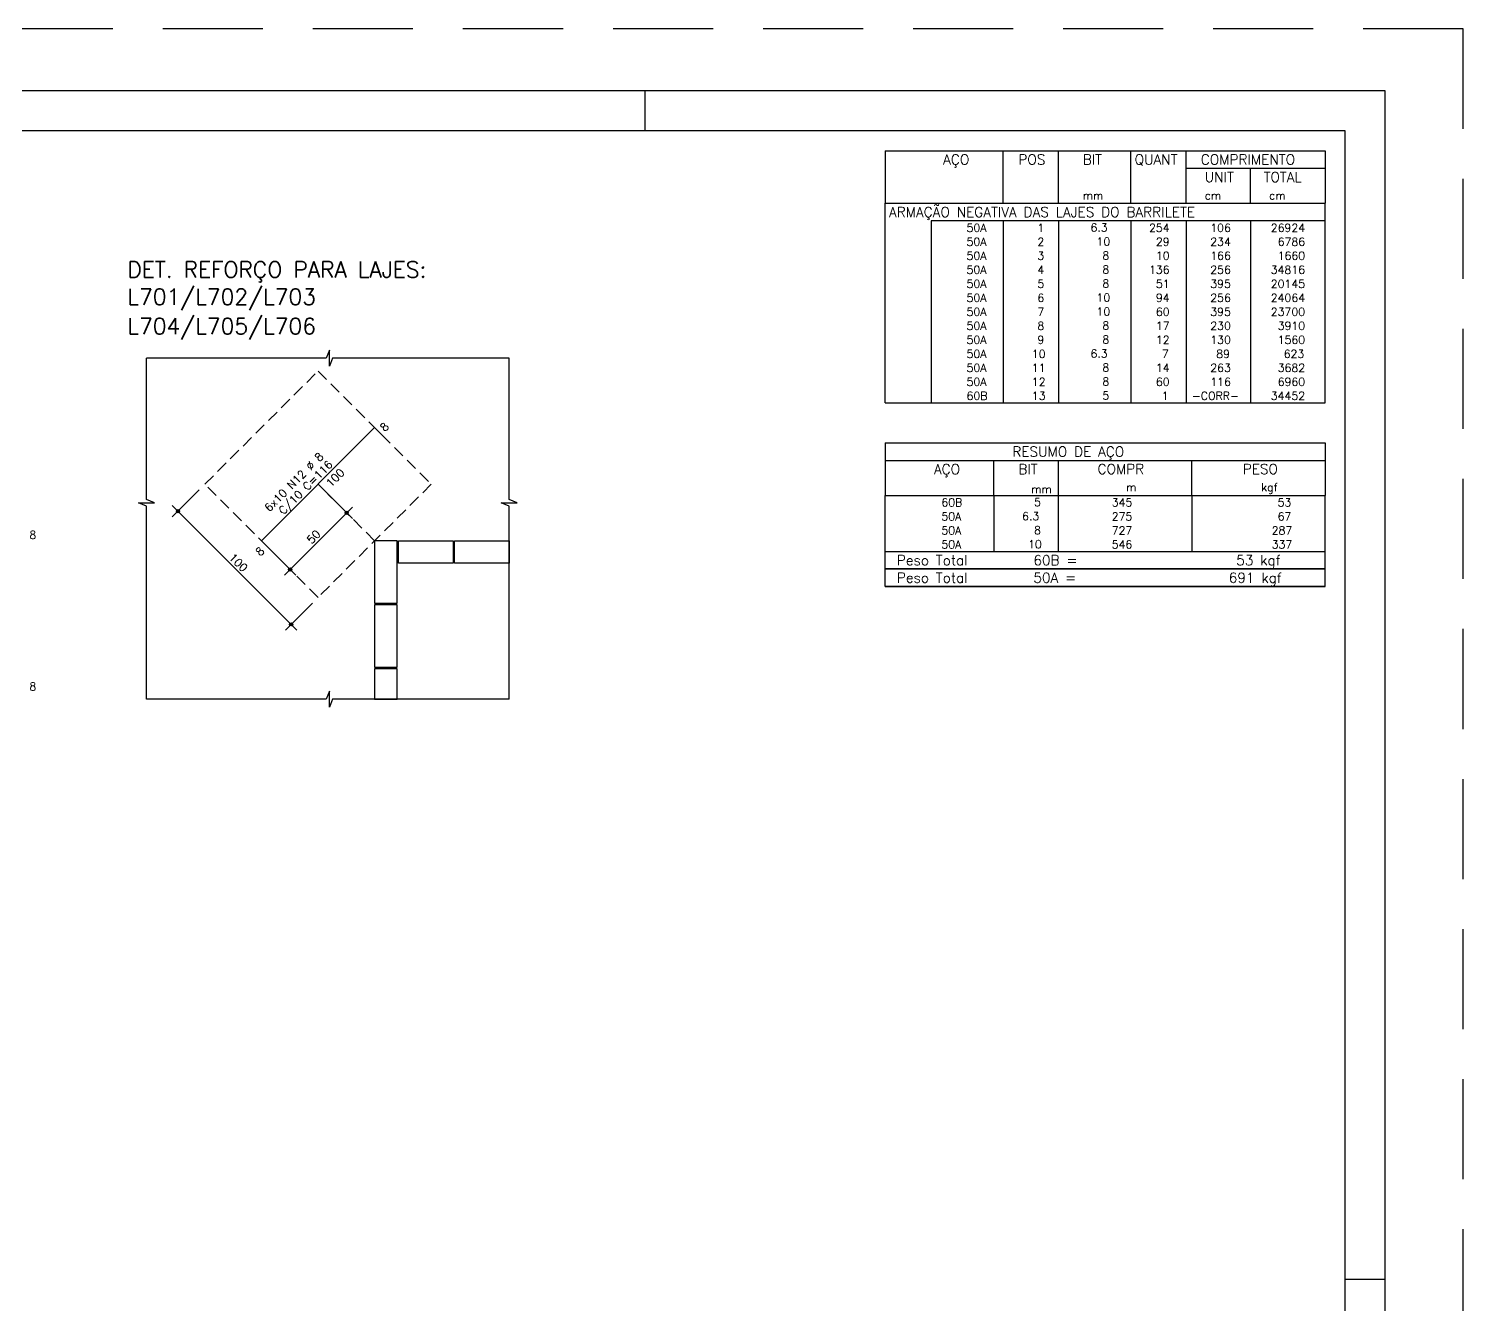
# Model space of a CAD drawing. Extents: x -1.9 to 86, y -1.5 to 61.
# Drawn here: x 50.2 to 86.05, y 29.08 to 60.95 of the extents above; entities that cross this region are included whole.
import ezdxf

# ---------------------------------------------------------------- set-up
doc = ezdxf.new("R2010")
doc.units = 0
doc.header["$MEASUREMENT"] = 0
doc.linetypes.add('ESTILO_TQS_0001', pattern=[0.45, 0.3, -0.15])
doc.linetypes.add('HIDDEN', pattern=[0.375, 0.25, -0.125])
doc.layers.get('0').update_dxf_attribs({"linetype": 'CONTINUOUS'})
doc.layers.get('Defpoints').update_dxf_attribs({"linetype": 'CONTINUOUS'})
for name, color, linetype in [('ARQ_FOLHA', 7, 'CONTINUOUS'), ('PENA_01', 1, 'CONTINUOUS'), ('PENA_02', 2, 'CONTINUOUS'), ('PENA_03', 3, 'CONTINUOUS'), ('PENA_05', 5, 'CONTINUOUS')]:
    doc.layers.add(name, color=color, linetype=linetype)
doc.styles.get("Standard").update_dxf_attribs({"font": 'ROMANS.SHX'})

# ---------------------------------------------------------------- blocks, each defined once
blk = doc.blocks.new('FOLHA A1 - 841 X 594')
at = {"layer": 'ARQ_FOLHA', "color": 1}
for p, q in [((-185, 584), (-185, 594)), ((-10, 297), (0, 297))]:
    blk.add_line(p, q, dxfattribs=at)
for points in [[(-841, 0), (0, 0), (0, 594), (-841, 594)], [(-816, 10), (-10, 10), (-10, 584), (-816, 584)]]:
    blk.add_lwpolyline(points, close=True, dxfattribs=at)
at = {"layer": 'Defpoints', "color": 8, "linetype": 'HIDDEN', "ltscale": 100}
blk.add_lwpolyline([(-860.5, 609.5), (-860.5, -15.5), (19.5, -15.5), (19.5, 609.5)], close=True, dxfattribs=at)
blk = doc.blocks.new('*U24')
blk.add_blockref('FOLHA A1 - 841 X 594', (0, 0))

msp = doc.modelspace()

# ---------------------------------------------------------------- linework, layer by layer
at = {"layer": 'PENA_01', "linetype": 'ESTILO_TQS_0001'}
msp.add_line((58.842, 48.156), (57.427, 49.57), dxfattribs=at)
at = {"layer": 'PENA_01', "linetype": 'Continuous'}
for p, q in [((54.458, 49.429), (53.784, 48.755)), ((57.569, 49.429), (58.285, 48.712)), ((53.784, 49.038), (56.895, 45.927)), ((56.588, 47.298), (58.285, 48.995)), ((56.155, 48.014), (56.871, 47.298)), ((57.286, 46.6), (56.613, 45.927))]:
    msp.add_line(p, q, dxfattribs=at)
for points in [[(53.142, 44.196), (53.142, 49.024), (52.942, 49.104), (53.342, 49.104), (53.142, 49.184), (53.142, 52.716)], [(62.202, 52.716), (57.792, 52.716), (57.712, 52.516), (57.712, 52.916), (57.632, 52.716), (53.142, 52.716)], [(62.202, 44.196), (62.202, 49.024), (62.002, 49.104), (62.402, 49.104), (62.202, 49.184), (62.202, 52.716)], [(59.402, 46.596), (59.402, 48.156), (58.842, 48.156), (58.842, 46.596), (59.402, 46.596)], [(60.802, 47.596), (59.442, 47.596), (59.442, 48.156), (60.802, 48.156), (60.802, 47.596)], [(62.202, 47.596), (60.842, 47.596), (60.842, 48.156), (62.202, 48.156), (62.202, 47.596)], [(59.402, 44.996), (59.402, 46.556), (58.842, 46.556), (58.842, 44.996), (59.402, 44.996)], [(58.842, 44.956), (58.842, 44.196), (59.402, 44.196), (59.402, 44.956), (58.842, 44.956)], [(62.202, 44.196), (57.792, 44.196), (57.712, 43.996), (57.712, 44.396), (57.632, 44.196), (53.142, 44.196)]]:
    msp.add_lwpolyline(points, dxfattribs=at)
at = {"layer": 'PENA_01', "linetype": 'ESTILO_TQS_0001'}
msp.add_lwpolyline([(54.599, 49.57), (57.427, 52.398), (60.256, 49.57), (57.427, 46.742), (54.599, 49.57)], dxfattribs=at)
at = {"layer": 'PENA_02', "linetype": 'Continuous'}
for p, q in [((71.6, 57.903), (71.6, 56.59)), ((71.6, 57.903), (82.6, 57.903)), ((74.55, 56.59), (74.55, 57.903)), ((75.93, 56.59), (75.93, 57.903)), ((77.74, 56.59), (77.74, 57.903)), ((79.12, 56.59), (79.12, 57.903)), ((82.6, 57.903), (82.6, 56.59)), ((79.12, 57.465), (82.6, 57.465)), ((80.73, 56.59), (80.73, 57.465)), ((71.6, 56.59), (82.6, 56.59)), ((71.6, 56.153), (71.6, 56.59)), ((71.6, 56.59), (82.6, 56.59)), ((82.6, 56.153), (82.6, 56.59)), ((71.6, 55.803), (71.6, 56.153)), ((82.6, 56.153), (72.75, 56.153)), ((72.75, 56.153), (72.75, 55.803)), ((74.55, 56.153), (74.55, 55.803)), ((75.93, 56.153), (75.93, 55.803)), ((77.74, 56.153), (77.74, 55.803)), ((79.12, 56.153), (79.12, 55.803)), ((80.73, 56.153), (80.73, 55.803)), ((82.6, 55.803), (82.6, 56.153)), ((71.6, 55.453), (71.6, 55.803)), ((72.75, 55.803), (72.75, 55.453)), ((74.55, 55.803), (74.55, 55.453)), ((75.93, 55.803), (75.93, 55.453)), ((77.74, 55.803), (77.74, 55.453)), ((79.12, 55.803), (79.12, 55.453)), ((80.73, 55.803), (80.73, 55.453)), ((82.6, 55.453), (82.6, 55.803)), ((71.6, 55.102), (71.6, 55.453)), ((72.75, 55.453), (72.75, 55.102)), ((74.55, 55.453), (74.55, 55.102)), ((75.93, 55.453), (75.93, 55.102)), ((77.74, 55.453), (77.74, 55.102)), ((79.12, 55.453), (79.12, 55.102)), ((80.73, 55.453), (80.73, 55.102)), ((82.6, 55.102), (82.6, 55.453)), ((71.6, 54.752), (71.6, 55.102)), ((72.75, 55.102), (72.75, 54.752)), ((74.55, 55.102), (74.55, 54.752)), ((75.93, 55.102), (75.93, 54.752)), ((77.74, 55.102), (77.74, 54.752)), ((79.12, 55.102), (79.12, 54.752)), ((80.73, 55.102), (80.73, 54.752)), ((82.6, 54.752), (82.6, 55.102)), ((71.6, 54.403), (71.6, 54.752)), ((72.75, 54.752), (72.75, 54.403)), ((74.55, 54.752), (74.55, 54.403)), ((75.93, 54.752), (75.93, 54.403)), ((77.74, 54.752), (77.74, 54.403)), ((79.12, 54.752), (79.12, 54.403)), ((80.73, 54.752), (80.73, 54.403)), ((82.6, 54.403), (82.6, 54.752)), ((71.6, 54.053), (71.6, 54.403)), ((72.75, 54.403), (72.75, 54.053)), ((74.55, 54.403), (74.55, 54.053)), ((75.93, 54.403), (75.93, 54.053)), ((77.74, 54.403), (77.74, 54.053)), ((79.12, 54.403), (79.12, 54.053)), ((80.73, 54.403), (80.73, 54.053)), ((82.6, 54.053), (82.6, 54.403)), ((71.6, 53.703), (71.6, 54.053)), ((72.75, 54.053), (72.75, 53.703)), ((74.55, 54.053), (74.55, 53.703)), ((75.93, 54.053), (75.93, 53.703)), ((77.74, 54.053), (77.74, 53.703)), ((79.12, 54.053), (79.12, 53.703)), ((80.73, 54.053), (80.73, 53.703)), ((82.6, 53.703), (82.6, 54.053)), ((71.6, 53.352), (71.6, 53.703)), ((72.75, 53.703), (72.75, 53.352)), ((74.55, 53.703), (74.55, 53.352)), ((75.93, 53.703), (75.93, 53.352)), ((77.74, 53.703), (77.74, 53.352)), ((79.12, 53.703), (79.12, 53.352)), ((80.73, 53.703), (80.73, 53.352)), ((82.6, 53.352), (82.6, 53.703)), ((71.6, 53.003), (71.6, 53.352)), ((72.75, 53.352), (72.75, 53.003)), ((74.55, 53.352), (74.55, 53.003)), ((75.93, 53.352), (75.93, 53.003)), ((77.74, 53.352), (77.74, 53.003)), ((79.12, 53.352), (79.12, 53.003)), ((80.73, 53.352), (80.73, 53.003)), ((82.6, 53.003), (82.6, 53.352)), ((71.6, 52.653), (71.6, 53.003)), ((72.75, 53.003), (72.75, 52.653)), ((74.55, 53.003), (74.55, 52.653)), ((75.93, 53.003), (75.93, 52.653)), ((77.74, 53.003), (77.74, 52.653)), ((79.12, 53.003), (79.12, 52.653)), ((80.73, 53.003), (80.73, 52.653)), ((82.6, 52.653), (82.6, 53.003)), ((71.6, 52.303), (71.6, 52.653)), ((72.75, 52.653), (72.75, 52.303)), ((74.55, 52.653), (74.55, 52.303)), ((75.93, 52.653), (75.93, 52.303)), ((77.74, 52.653), (77.74, 52.303)), ((79.12, 52.653), (79.12, 52.303)), ((80.73, 52.653), (80.73, 52.303)), ((82.6, 52.303), (82.6, 52.653)), ((71.6, 51.953), (71.6, 52.303)), ((72.75, 52.303), (72.75, 51.953)), ((74.55, 52.303), (74.55, 51.953)), ((75.93, 52.303), (75.93, 51.953)), ((77.74, 52.303), (77.74, 51.953)), ((79.12, 52.303), (79.12, 51.953)), ((80.73, 52.303), (80.73, 51.953)), ((82.6, 51.953), (82.6, 52.303)), ((71.6, 51.603), (71.6, 51.953)), ((72.75, 51.953), (72.75, 51.603)), ((74.55, 51.953), (74.55, 51.603)), ((75.93, 51.953), (75.93, 51.603)), ((77.74, 51.953), (77.74, 51.603)), ((79.12, 51.953), (79.12, 51.603)), ((80.73, 51.953), (80.73, 51.603)), ((82.6, 51.603), (82.6, 51.953)), ((71.6, 51.603), (82.6, 51.603)), ((71.6, 50.603), (71.6, 49.29)), ((71.6, 50.603), (82.6, 50.603)), ((82.6, 50.603), (82.6, 49.29)), ((71.6, 50.165), (82.6, 50.165)), ((74.32, 49.29), (74.32, 50.165)), ((75.93, 49.29), (75.93, 50.165)), ((79.265, 49.29), (79.265, 50.165)), ((71.6, 49.29), (82.6, 49.29)), ((71.6, 48.94), (71.6, 49.29)), ((74.32, 49.29), (74.32, 48.94)), ((75.93, 48.94), (75.93, 49.29)), ((79.265, 49.29), (79.265, 48.94)), ((82.6, 48.94), (82.6, 49.29)), ((71.6, 48.59), (71.6, 48.94)), ((74.32, 48.94), (74.32, 48.59)), ((75.93, 48.59), (75.93, 48.94)), ((79.265, 48.94), (79.265, 48.59)), ((82.6, 48.59), (82.6, 48.94)), ((71.6, 48.24), (71.6, 48.59)), ((74.32, 48.59), (74.32, 48.24)), ((75.93, 48.24), (75.93, 48.59)), ((79.265, 48.59), (79.265, 48.24)), ((82.6, 48.24), (82.6, 48.59)), ((71.6, 47.89), (71.6, 48.24)), ((74.32, 48.24), (74.32, 47.89)), ((75.93, 47.89), (75.93, 48.24)), ((79.265, 48.24), (79.265, 47.89)), ((82.6, 47.89), (82.6, 48.24)), ((71.6, 47.89), (82.6, 47.89)), ((71.6, 47.452), (71.6, 47.89)), ((71.6, 47.89), (82.6, 47.89)), ((82.6, 47.452), (82.6, 47.89)), ((82.6, 47.452), (71.6, 47.452)), ((71.6, 47.015), (71.6, 47.452)), ((71.6, 47.452), (82.6, 47.452)), ((82.6, 47.015), (82.6, 47.452)), ((82.6, 47.015), (71.6, 47.015)), ((71.6, 47.015), (82.6, 47.015))]:
    msp.add_line(p, q, dxfattribs=at)
for centre, radius in [((53.926, 48.897), 0.04), ((53.926, 48.897), 0.02), ((58.144, 48.854), 0.04), ((58.144, 48.854), 0.02), ((56.73, 47.44), 0.04), ((56.73, 47.44), 0.02), ((56.754, 46.068), 0.04), ((56.754, 46.068), 0.02)]:
    msp.add_circle(centre, radius, dxfattribs=at)
at = {"layer": 'PENA_03', "linetype": 'Continuous'}
for p, q in [((54.599, 49.57), (54.599, 49.57)), ((57.427, 49.57), (57.427, 49.57)), ((56.013, 48.156), (56.013, 48.156)), ((57.427, 46.742), (57.427, 46.742))]:
    msp.add_line(p, q, dxfattribs=at)
at = {"layer": 'PENA_05', "linetype": 'Continuous'}
for p, q in [((56.013, 48.156), (58.842, 50.984)), ((58.842, 50.984), (59.068, 50.758)), ((56.239, 47.93), (56.013, 48.156))]:
    msp.add_line(p, q, dxfattribs=at)

# ---------------------------------------------------------------- block references
at = {"xscale": 0.09999999999999938, "yscale": 0.09999999999999938, "zscale": 0.09999999999999938}
msp.add_blockref('*U24', (84.1, 0.003), dxfattribs=at)

# ---------------------------------------------------------------- texts
at = {"layer": 'PENA_02', "linetype": 'Continuous'}
for s, height, p in [('AÇO', 0.25, (73.05, 57.559)), ('POS', 0.25, (74.93, 57.559)), ('BIT', 0.25, (76.54, 57.559)), ('QUANT', 0.25, (77.836, 57.559)), ('COMPRIMENTO', 0.25, (79.489, 57.559)), ('UNIT', 0.25, (79.587, 57.121)), ('TOTAL', 0.25, (81.059, 57.121)), ('mm', 0.2, (76.54, 56.684)), ('cm', 0.2, (79.587, 56.684)), ('cm', 0.2, (81.197, 56.684)), ('ARMAÇÃO NEGATIVA DAS LAJES DO BARRILETE', 0.25, (71.696, 56.246)), ('     50A', 0.2, (72.89, 55.877)), ('  1', 0.2, (75.13, 55.877)), ('    6.3', 0.2, (76.137, 55.884)), ('  254', 0.2, (77.92, 55.877)), ('    106', 0.2, (79.13, 55.877)), ('  26924', 0.2, (80.964, 55.877)), ('     50A', 0.2, (72.89, 55.528)), ('  2', 0.2, (75.13, 55.528)), ('     10', 0.2, (76.137, 55.534)), ('   29', 0.2, (77.92, 55.528)), ('    234', 0.2, (79.13, 55.528)), ('   6786', 0.2, (80.964, 55.528)), ('     50A', 0.2, (72.89, 55.178)), ('  3', 0.2, (75.13, 55.178)), ('      8', 0.2, (76.137, 55.184)), ('   10', 0.2, (77.92, 55.178)), ('    166', 0.2, (79.13, 55.178)), ('   1660', 0.2, (80.964, 55.178)), ('     50A', 0.2, (72.89, 54.828)), ('  4', 0.2, (75.13, 54.828)), ('      8', 0.2, (76.137, 54.834)), ('  136', 0.2, (77.92, 54.828)), ('    256', 0.2, (79.13, 54.828)), ('  34816', 0.2, (80.964, 54.828)), ('     50A', 0.2, (72.89, 54.477)), ('  5', 0.2, (75.13, 54.477)), ('      8', 0.2, (76.137, 54.484)), ('   51', 0.2, (77.92, 54.477)), ('    395', 0.2, (79.13, 54.477)), ('  20145', 0.2, (80.964, 54.477)), ('     50A', 0.2, (72.89, 54.127)), ('  6', 0.2, (75.13, 54.127)), ('     10', 0.2, (76.137, 54.134)), ('   94', 0.2, (77.92, 54.127)), ('    256', 0.2, (79.13, 54.127)), ('  24064', 0.2, (80.964, 54.127)), ('     50A', 0.2, (72.89, 53.778)), ('  7', 0.2, (75.13, 53.778)), ('     10', 0.2, (76.137, 53.784)), ('   60', 0.2, (77.92, 53.778)), ('    395', 0.2, (79.13, 53.778)), ('  23700', 0.2, (80.964, 53.778)), ('     50A', 0.2, (72.89, 53.428)), ('  8', 0.2, (75.13, 53.428)), ('      8', 0.2, (76.137, 53.434)), ('   17', 0.2, (77.92, 53.428)), ('    230', 0.2, (79.13, 53.428)), ('   3910', 0.2, (80.964, 53.428)), ('     50A', 0.2, (72.89, 53.078)), ('  9', 0.2, (75.13, 53.078)), ('      8', 0.2, (76.137, 53.084)), ('   12', 0.2, (77.92, 53.078)), ('    130', 0.2, (79.13, 53.078)), ('   1560', 0.2, (80.964, 53.078)), ('     50A', 0.2, (72.89, 52.727)), (' 10', 0.2, (75.13, 52.727)), ('    6.3', 0.2, (76.137, 52.734)), ('    7', 0.2, (77.92, 52.727)), ('     89', 0.2, (79.13, 52.727)), ('    623', 0.2, (80.964, 52.727)), ('     50A', 0.2, (72.89, 52.378)), (' 11', 0.2, (75.13, 52.378)), ('      8', 0.2, (76.137, 52.384)), ('   14', 0.2, (77.92, 52.378)), ('    263', 0.2, (79.13, 52.378)), ('   3682', 0.2, (80.964, 52.378)), ('     50A', 0.2, (72.89, 52.028)), (' 12', 0.2, (75.13, 52.028)), ('      8', 0.2, (76.137, 52.034)), ('   60', 0.2, (77.92, 52.028)), ('    116', 0.2, (79.13, 52.028)), ('   6960', 0.2, (80.964, 52.028)), ('     60B', 0.2, (72.89, 51.678)), (' 13', 0.2, (75.13, 51.678)), ('      5', 0.2, (76.137, 51.684)), ('    1', 0.2, (77.92, 51.678)), (' -CORR-', 0.2, (79.13, 51.678)), ('  34452', 0.2, (80.964, 51.678)), ('RESUMO DE AÇO', 0.25, (74.78, 50.259)), ('AÇO', 0.25, (72.82, 49.821)), ('BIT', 0.25, (74.93, 49.821)), ('COMPR', 0.25, (76.909, 49.825)), ('PESO', 0.25, (80.538, 49.825)), ('mm', 0.2, (75.251, 49.347)), ('m', 0.2, (77.623, 49.394)), ('kgf', 0.2, (81.001, 49.394)), ('     60B', 0.2, (72.26, 49.015)), ('      5', 0.2, (74.427, 49.021)), ('    345', 0.2, (76.668, 49.015)), ('      53', 0.2, (80.515, 49.015)), ('     50A', 0.2, (72.26, 48.665)), ('    6.3', 0.2, (74.427, 48.671)), ('    275', 0.2, (76.668, 48.665)), ('      67', 0.2, (80.515, 48.665)), ('     50A', 0.2, (72.26, 48.315)), ('      8', 0.2, (74.427, 48.321)), ('    727', 0.2, (76.668, 48.315)), ('     287', 0.2, (80.515, 48.315)), ('     50A', 0.2, (72.26, 47.965)), ('     10', 0.2, (74.427, 47.971)), ('    546', 0.2, (76.668, 47.965)), ('     337', 0.2, (80.515, 47.965)), ('Peso Total        60B =', 0.25, (71.893, 47.546)), ('      53 kgf', 0.25, (79.257, 47.546)), ('Peso Total        50A =', 0.25, (71.893, 47.109)), ('     691 kgf', 0.25, (79.257, 47.109))]:
    msp.add_text(s, height=height, dxfattribs=at).set_placement(p)
at = {"layer": 'PENA_03', "linetype": 'Continuous'}
for s, rotation, p in [('8', 45, (59.096, 50.871)), ('6x10 N12 %%c 8', 45, (56.209, 48.865)), ('C/10 C=116', 45, (56.562, 48.794)), ('100', 45, (57.745, 49.478)), ('50', 45, (57.267, 48.062)), ('100', 315, (55.184, 47.723)), ('8', 45, (55.985, 47.76))]:
    msp.add_text(s, height=0.2, rotation=rotation, dxfattribs=at).set_placement(p)
for p in [(50.213, 48.204), (50.213, 44.417)]:
    msp.add_text('8', height=0.2, dxfattribs=at).set_placement(p)
at = {"layer": 'PENA_05', "linetype": 'Continuous'}
for s, p in [('DET. REFORÇO PARA LAJES:', (52.662, 54.734)), ('L701/L702/L703', (52.662, 54.054)), ('L704/L705/L706', (52.662, 53.318))]:
    msp.add_text(s, height=0.4, dxfattribs=at).set_placement(p)

doc.saveas('drawing.dxf')
